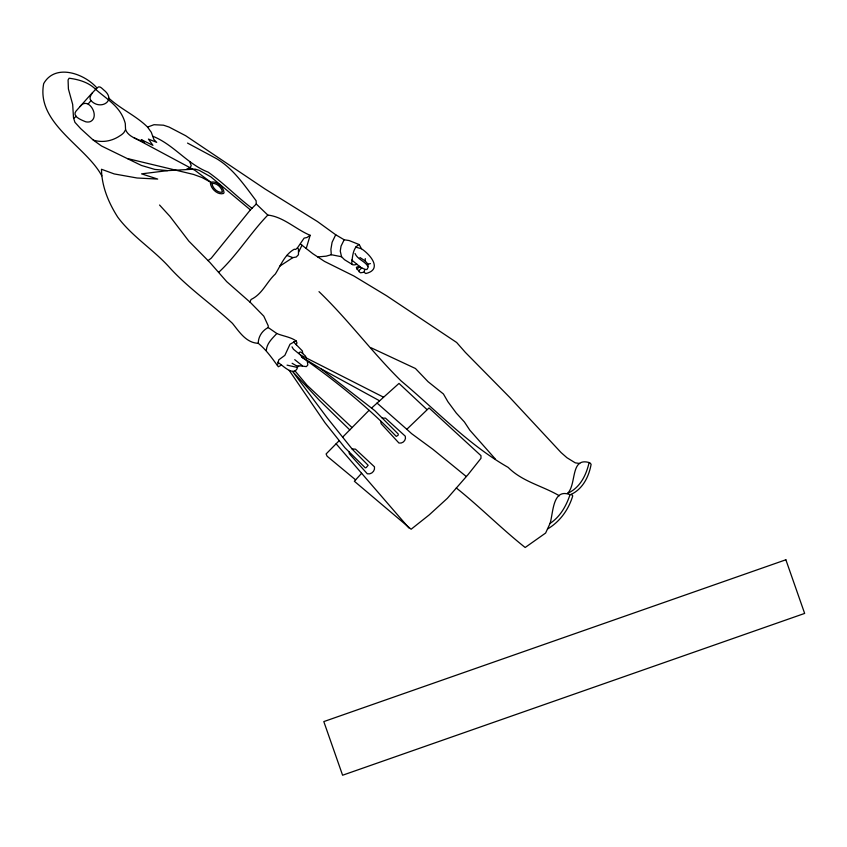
<?xml version="1.0" encoding="UTF-8"?>
<svg xmlns="http://www.w3.org/2000/svg" width="847" height="847" viewBox="0 0 847 847"><rect width="100%" height="100%" fill="white"/><g stroke="black" fill="none" stroke-linecap="round" stroke-linejoin="round"><path stroke-width="1.27" d="M307.302 361.256L307.821 364.983L306.37 366.603L299.594 365.809L296.873 367.323L297.223 368.604C293.538 375.306 285.312 367.905 281.522 365.036L278.345 366.772C272.109 358.323 266.456 349.991 258.282 343.31C258.166 336.725 262.369 330.404 268.234 327.556L268.224 325.799L263.798 316.164L250.447 302.517L226.71 281.649L209.918 262.485L188.807 241.088L169.951 216.387L159.554 205.027M364.856 269.388L364.03 272.236L365.819 273.528C382.918 269.484 370.319 254.513 361.425 248.732L359.234 244.582C352.765 247.356 352.606 256.98 351.674 263.195L352.458 264.582L353.993 264.942L357.053 264.37L360.473 267.197L364.856 269.388L366.963 269.515L368.265 267.059C365.449 261.13 357.54 259.711 355.041 253.465M367.884 266.096L368.032 264.222L365.142 260.918L365.279 258.6M187.536 143.079L216.758 158.791C233.401 168.754 244.635 185.557 256.101 200.718L256.281 204L267.821 215.074C283.322 216.716 295.857 229.378 310.161 235.297L307.006 237.478L304.105 238.134L297.498 247.811L298.462 249.113L298.462 254.735L296.281 257.012L292.871 257.615L286.826 255.423M93.297 140.115C102.466 142.921 112.111 141.142 119.946 135.774A29.169 21.62 38.3 0 0 123.98 132.481L125.568 129.707L125.282 123.503A38.179 28.3 38.3 0 0 122.466 116.071C116.59 104.297 104.933 97.691 95.595 89.274C88.501 82.254 78.718 79.47 69.126 78.22L68.078 79.957L68.406 88.977L72.673 104.425L73.498 117.733L74.928 122.317L80.666 128.617L93.297 140.115L101.502 145.991L141.396 165.44L154.8 169.411L167.611 170.628L195.138 169.135L199.151 170.311L210.829 176.843L250.384 209.876L256.281 204M277.414 365.332L278.779 359.827L284.836 355.391L290.002 344.242L296.058 340.833L296.958 342.834L296.323 344.782M266.329 350.425C266.752 343.331 272.332 338.377 276.842 333.527C283.12 336.174 290.203 336.862 296.058 340.833M88.204 103.937L91 100.581C100.179 110.83 117.341 100.677 103.736 89.951C102.085 88.607 99.681 85.346 97.416 87.612C89.92 95.055 83.091 103.26 75.997 111.126C71.741 116.568 81.788 120.105 85.674 121.777A9.582 7.104 38.3 0 0 90.163 121.672C100.74 117.045 88.236 95.415 80.073 106.531M306.212 248.52L310.161 235.297M550.063 523.414C553.335 513.134 552.466 487.756 570.02 494.69C566.251 505.924 560.227 516.765 550.063 523.414L545.627 533.038L525.172 547.49C501.593 528.793 479.995 506.898 456.311 487.967M364.03 272.236L360.547 272.798L359.043 271.696L359.35 270.235L361.711 267.885M359.012 271.029L357.085 269.134L358.673 267.408L360.473 267.197M108.702 98.04C120.613 109.104 135.954 115.594 147.547 127.082L153.995 124.71L163.482 125.187L169.008 127.039L185.662 135.711L264.984 188.955L317.392 221.501L335.708 234.767L332.098 242.284L330.902 249.293L331.293 254.714L341.553 256.736L344.528 259.722L352.458 264.582M298.758 251.919L301.987 245.217M249.865 301.987L251.104 299.457C262.57 293.951 266.583 282.019 275.349 274.005C280.833 265.259 284.751 254.534 294.258 249.24L295.656 249.431L297.498 247.811M359.234 244.582L349.102 240.537L344.178 239.775L341.045 246.117L340.261 251.083L341.553 256.736M298.589 353.495L300.082 351.939L301.299 352.363L305.227 355.782L306.36 357.773M588.993 463.023C586.071 475.463 579.994 487.777 567.585 493.367C576.934 484.145 569.957 456.427 589.851 462.769L591.121 464.304C588.919 476.522 582.99 488.73 571.238 494.352L570.02 494.69M92.514 92.799C90.925 94.8 88.723 98.316 91 100.581M250.384 209.876L211.295 258.134L208.097 260.59M377.053 403.056L406.814 429.291L429.048 407.936L480.958 455.644L480.98 458.333L467.968 474.701L447.364 498.301L429.207 514.891L411.123 529.237L354.353 481.244L361.627 473.293M267.821 215.074C250.352 233.105 237.033 255.318 218.738 272.279M339.234 440.62L326.106 453.96L327.122 456.226L355.613 479.868M342.643 437.147L369.08 410.287M371.515 408.085L399.001 383.405L426.899 409.503M73.604 118.4L76.368 116.251M547.554 528.994C560.005 521.636 568.644 509.555 572.763 495.813L571.238 494.352M279.806 266.138L292.871 257.615M186.351 169.368L190.056 167.717L191.242 165.652L189.792 161.639M331.293 254.714L326.137 256.165L317.741 256.937M368.032 264.222L370.404 263.586M359.128 266.18L356.386 267.334L357.085 269.134M167.611 170.628L141.576 173.857L157.701 179.077L137.034 177.997L114.186 173.921L101.481 169.262C101.714 186.404 108.607 202.857 117.733 217.128C132.153 236.631 153.455 249.547 169.538 267.493C188.436 288.351 212.057 304.306 232.459 323.363C239.235 331.749 246.106 342.887 258.282 343.31M579.729 463.5L575.251 462.843L566.939 457.719L561.095 452.584L509.947 397.614L465.374 352.405L456.66 342.484L386.592 295.772L353.908 276.006L324.528 261.416L312.755 253.655L300.484 244.031M296.873 367.323L287.059 365.142M382.272 418.174L385.427 418.111L405.279 436.194C406.475 440.017 402.823 443.881 398.948 443.034L381.171 423.722L380.642 421.075M298.642 366.052L295.921 365.512L292.12 363.289M352.045 448.889L355.507 449.175L374.48 466.835C375.306 470.943 371.399 474.712 367.333 473.801L349.324 453.77L349.176 451.959M355.486 247.07L361.425 248.732M127.558 158.58L193.465 174.418L201.851 177.457L210.861 182.285C216.62 180.443 223.513 186.901 224.021 192.576L223.566 193.465C217.806 195.308 210.914 188.849 210.405 183.174L210.861 182.285L194.99 170.363L134.048 137.722M371.198 347.831L415.443 368.498L428.042 381.679L443.426 393.982L447.894 401.722L456.268 413.04L464.431 422.007L469.82 430.17L495.484 459.19M559.338 495.781C542.451 485.818 522.398 481.742 508.189 467.417C468.042 444.474 436.237 410.276 401.002 380.822C372.235 352.521 348.212 319.69 319.001 291.654M292.024 346.836L293.411 349.208L300.473 354.988L383.522 397.179M152.714 136.219C173.603 144.466 187.261 164.064 208.108 172.132C223.65 182.973 236.821 196.832 251.961 208.246M300.473 354.988L302.083 357.36L320.907 368.72L379.551 400.779M302.432 365.798L294.724 359.657M335.708 234.767L344.178 239.775M359.922 257.488L365.142 260.918M351.749 260.04L357.053 264.37M302.083 357.36C335.677 380.97 367.64 406.878 396.248 436.385L398.101 435.284L398.291 434.088L374.702 410.562L320.907 368.72M277.837 362.209L281.522 365.036M268.234 327.556L276.842 333.527M466.242 476.49L432.902 449.312L411.6 433.643L406.814 429.291M96.95 87.982C84.509 73.594 55.235 63.08 43.684 83.609C35.976 123.397 86.066 146.256 101.778 175.816M352.056 427.587L307.006 385.194L295.063 370.933M349.779 429.905L319.298 400.208L292.522 371.431L327.238 417.899L352.458 449.418L368.138 465.289L366.2 467.597L365.311 467.862L344.93 447.767L325.026 422.791L289.229 370.404M293.591 341.976L302.347 350.912L302.76 353.326M336.121 443.786L408.921 527.999M147.547 127.082L151.285 132.28L153.921 139.575L156.674 142.349L148.437 139.077L152.915 145.345L141.227 139.607L144.519 142.508C137.892 139.056 128.765 137.373 125.568 129.707M212.195 183.45L211.983 183.863C212.703 188.235 217.721 192.957 222.232 192.301L222.443 191.888C221.723 187.515 216.705 182.793 212.195 183.45M785.868 559.782L323.808 721.591L342.59 775.227L804.65 613.419L785.868 559.782"/></g></svg>
